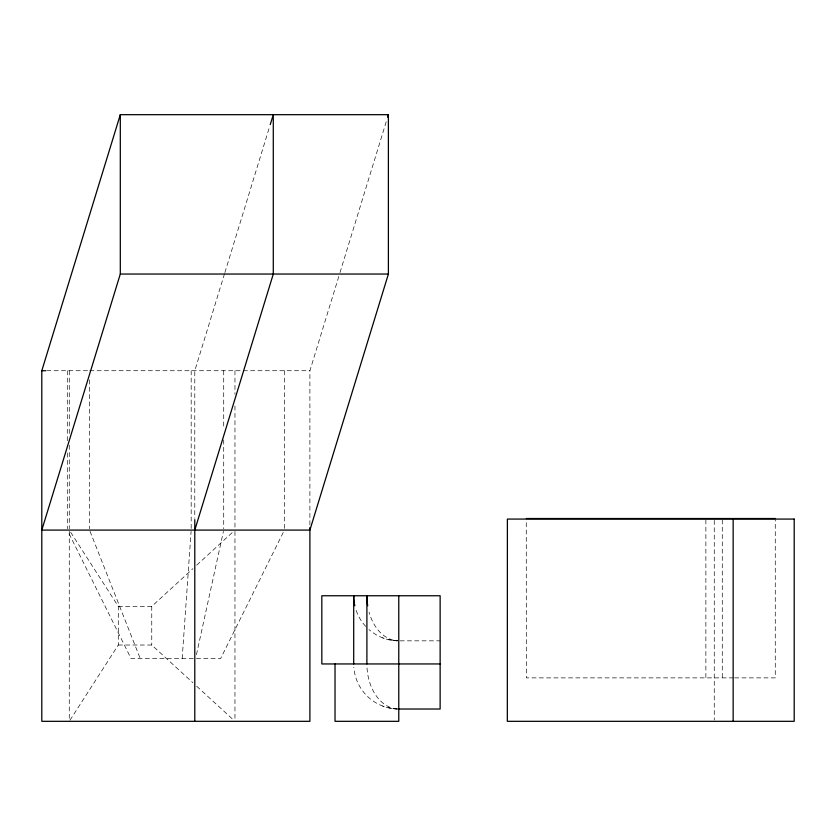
<?xml version="1.0" encoding="UTF-8"?>
<svg xmlns="http://www.w3.org/2000/svg" width="836" height="836" viewBox="0 0 836 836"><rect width="100%" height="100%" fill="white"/><g stroke="black" fill="none" stroke-linecap="round" stroke-linejoin="round"><path stroke-width="0.63" stroke-dasharray="4.18 3.13" d="M182.175 658.517L191.099 531.382M196.439 654.703L223.442 531.362M224.508 273.78L194.788 370.724L194.788 518.33M224.894 272.536L269.85 125.86M309.895 524.862L309.895 370.724L339.625 273.78M340.001 272.536L386.493 120.896M283.247 532.428L220.652 658.517L131.043 658.517L68.458 532.428M69.973 720.235L118.294 645.016L118.294 606.393L70.673 532.271M118.294 606.393L151.755 606.393L192.886 568.679M196.711 565.167L233.045 531.842M46.795 370.724L89.462 370.724M89.776 370.724L309.895 370.724M400.068 640.836L440.133 640.836M118.294 645.016L151.755 645.016L192.886 682.73M733.465 677.881L526.314 677.881L526.262 519.825M734.645 677.881L775.265 677.881L775.265 519.825M397.121 640.804L393.84 640.564M397.131 708.97L393.84 708.761M397.288 640.784L395.501 640.616L397.131 640.784L396.442 640.71A45.071 31.872 -90 0 1 369.104 612.224M397.288 708.97L396.442 708.907A45.071 31.872 -90 0 1 366.983 667.316M392.209 640.355L387.371 639.373M392.209 708.541L387.371 707.559M384.215 638.422L382.669 637.858M384.215 706.608L382.669 706.054M196.711 686.241L233.045 719.566M90.016 531.299L140.229 658.517M722.273 519.825L722.273 677.881M714.257 520.368L714.257 720.015M705.877 519.825L705.877 677.881M284.397 370.724L284.397 528.78M234.958 370.724L234.958 394.237M234.958 405.993L234.958 528.78M234.958 531.393L234.958 721.322M223.714 370.724L223.714 428.199M223.714 439.955L223.714 528.78M191.183 370.724L191.183 528.78M151.755 606.393L151.755 645.016M89.546 379.868L89.546 528.78M69.273 370.724L69.273 433.424M69.273 445.18L69.273 528.78M69.273 531.393L69.273 721.322M67.298 370.724L67.298 441.262M67.298 453.018L67.298 528.78M397.643 709.012A45.071 45.071 0 0 1 353.827 667.316M397.643 640.815A45.071 45.071 0 0 1 368.948 629.56M365.729 626.415A45.071 45.071 0 0 1 355.697 609.047"/><path stroke-width="1.25" d="M309.895 527.474L309.895 721.322L41.8 721.322L41.8 370.724L120.3 114.678L388.395 114.678L388.395 274.041L309.895 530.087L41.8 530.087L120.3 274.041L120.3 114.678M270.237 124.616L273.288 114.678L273.288 274.041L194.788 530.087M387.632 117.165L388.395 114.678M120.3 274.041L388.395 274.041M41.8 370.724L45.687 370.724M526.314 518.519L775.265 518.519M440.133 663.951L321.829 663.951L321.829 595.755L440.133 595.755L440.133 709.022L398.772 709.022M733.151 519.072L733.151 721.322M398.772 595.755L398.772 721.322L335.027 721.322L335.027 663.951M366.899 663.951L366.899 595.755A45.071 31.872 -90 0 0 367.694 605.787M353.701 663.951L353.701 595.755A45.071 45.071 0 0 0 354.83 605.787M194.788 519.637L194.788 721.322M794.2 519.072L507.389 519.072L507.327 721.322L794.2 721.322L794.2 519.072"/></g></svg>
